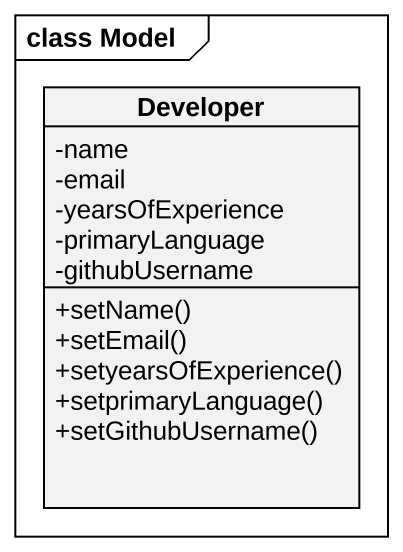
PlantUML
@startuml
mainframe class Model
hide circle
hide empty members
skinparam classAttributeIconSize 0
class Developer {
  -name
  -email
  -yearsOfExperience
  -primaryLanguage
  -githubUsername
  +setName()
  +setEmail()
  +setyearsOfExperience()
  +setprimaryLanguage()
  +setGithubUsername()
}
@enduml
